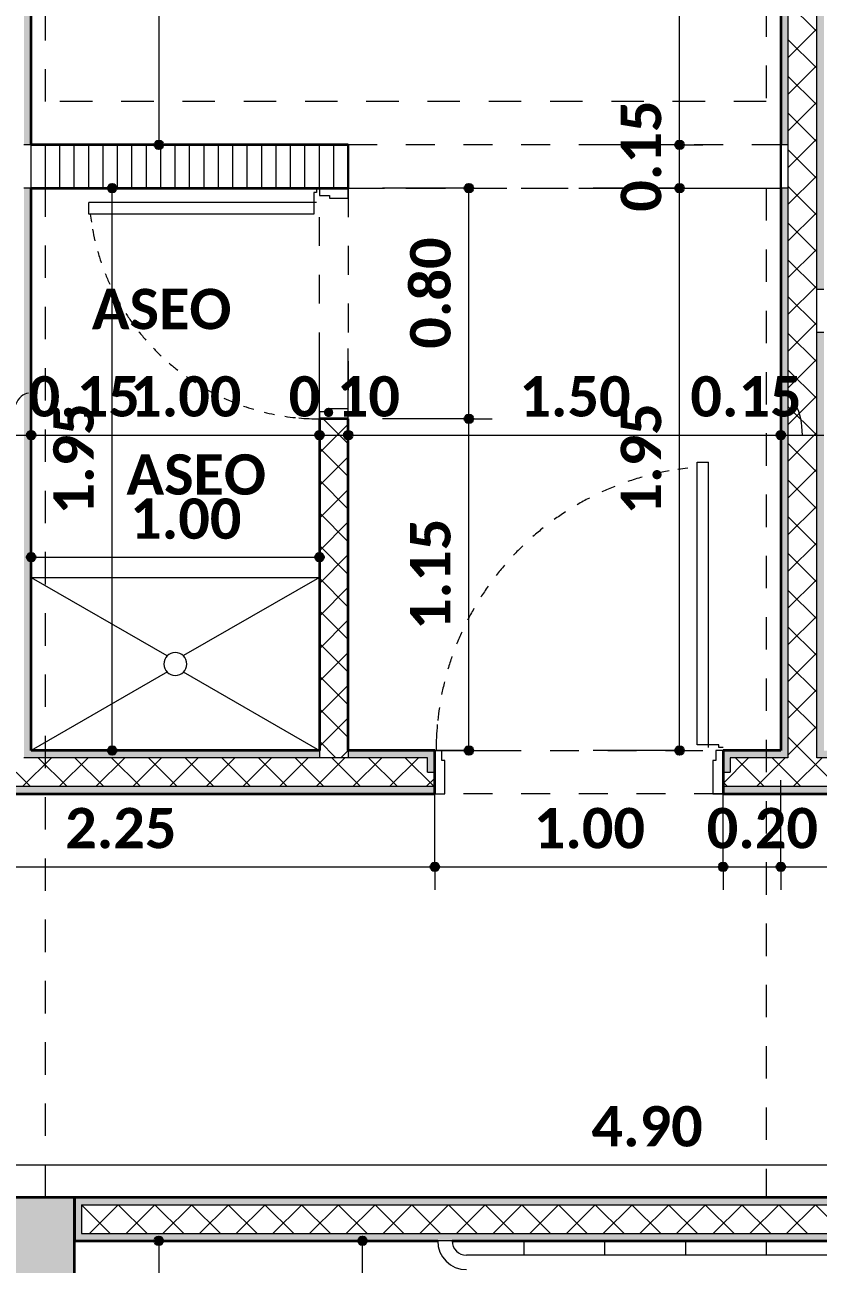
# Model space of a CAD drawing. Header units: metres. Extents: x -144 to 1000, y -717 to 29.
# Drawn here: x 604.314 to 607.066, y -557.507 to -553.209 of the extents above; entities that cross this region are included whole.
import ezdxf

# ---------------------------------------------------------------- set-up
doc = ezdxf.new("R2010")
doc.units = ezdxf.units.M
for name, pattern in [('Basculante', [0.11625, 0.075, -0.04125]), ('basculante modificado', [0.18, 0.1125, -0.0675]), ('Derribado', [0.36, 0.24, -0.12]), ('Trazo', [0.45, 0.225, -0.225])]:
    doc.linetypes.add(name, pattern=pattern)
doc.layers.get('0').update_dxf_attribs({"color": 1})
for name, color, linetype, lineweight in [('A-ANNO-DIMS', 1, 'Continuous', 9), ('A-DETL', 1, 'Continuous', 9), ('A-DETL-GENF', 1, 'Continuous', 9), ('A-DETL-MEDM', 1, 'Continuous', 30), ('A-DETL-THIN', 1, 'Continuous', 9), ('A-DOOR', 1, 'Continuous', 9), ('A-DOOR-FRAM', 1, 'Continuous', 9), ('A-DOOR-HDLN', 1, 'Trazo', 20), ('A-WALL', 4, 'Continuous', 9), ('G-ANNO-TEXT', 2, 'Continuous', 9), ('P-SANR-FIXT', 1, 'Continuous', 9), ('S-COLS', 7, 'Continuous', 9), ('S-STRS', 1, 'Continuous', 9)]:
    doc.layers.add(name, color=color, linetype=linetype, lineweight=lineweight)
doc.layers.add('A-WALL-PATT', color=7, linetype='Continuous', lineweight=35, true_color=0x9c9c9c)
doc.styles.add('Calibri_B', font='calibrib.ttf', dxfattribs={"height": 0.165})
doc.styles.add('Calibri_B_5', font='calibrib.ttf', dxfattribs={"height": 0.66})

# ---------------------------------------------------------------- blocks, each defined once
blk = doc.blocks.new('P')
at = {"layer": 'A-ANNO-DIMS', "lineweight": 25}
h = blk.add_hatch(color=256, dxfattribs=at)
edge = h.paths.add_edge_path()
edge.add_arc((600.3555, -490.6188), 0.015, 0, 360)
h = blk.add_hatch(color=256, dxfattribs=at)
edge = h.paths.add_edge_path()
edge.add_arc((602.1614, -490.6188), 0.015, 0, 360)
h = blk.add_hatch(color=256, dxfattribs=at)
edge = h.paths.add_edge_path()
edge.add_arc((602.1614, -490.6188), 0.015, 0, 360)
h = blk.add_hatch(color=256, dxfattribs=at)
edge = h.paths.add_edge_path()
edge.add_arc((600.1929, -490.7688), 0.015, 0, 360)
h = blk.add_hatch(color=256, dxfattribs=at)
edge = h.paths.add_edge_path()
edge.add_arc((601.4307, -490.7688), 0.015, 0, 360)
h = blk.add_hatch(color=256, dxfattribs=at)
edge = h.paths.add_edge_path()
edge.add_arc((602.1614, -490.7688), 0.015, 0, 360)
h = blk.add_hatch(color=256, dxfattribs=at)
edge = h.paths.add_edge_path()
edge.add_arc((602.1614, -490.7688), 0.015, 0, 360)
h = blk.add_hatch(color=256, dxfattribs=at)
edge = h.paths.add_edge_path()
edge.add_arc((601.4307, -491.5688), 0.015, 0, 360)
h = blk.add_hatch(color=256, dxfattribs=at)
edge = h.paths.add_edge_path()
edge.add_arc((601.4307, -491.5688), 0.015, 0, 360)
h = blk.add_hatch(color=256, dxfattribs=at)
edge = h.paths.add_edge_path()
edge.add_arc((599.9122, -491.6247), 0.015, 0, 360)
h = blk.add_hatch(color=256, dxfattribs=at)
edge = h.paths.add_edge_path()
edge.add_arc((599.9122, -491.6247), 0.015, 0, 360)
h = blk.add_hatch(color=256, dxfattribs=at)
edge = h.paths.add_edge_path()
edge.add_arc((600.9122, -491.6247), 0.015, 0, 360)
h = blk.add_hatch(color=256, dxfattribs=at)
edge = h.paths.add_edge_path()
edge.add_arc((600.9122, -491.6247), 0.015, 0, 360)
h = blk.add_hatch(color=256, dxfattribs=at)
edge = h.paths.add_edge_path()
edge.add_arc((601.0122, -491.6247), 0.015, 0, 360)
h = blk.add_hatch(color=256, dxfattribs=at)
edge = h.paths.add_edge_path()
edge.add_arc((601.0122, -491.6247), 0.015, 0, 360)
h = blk.add_hatch(color=256, dxfattribs=at)
edge = h.paths.add_edge_path()
edge.add_arc((602.5122, -491.6247), 0.015, 0, 360)
h = blk.add_hatch(color=256, dxfattribs=at)
edge = h.paths.add_edge_path()
edge.add_arc((602.5122, -491.6247), 0.015, 0, 360)
h = blk.add_hatch(color=256, dxfattribs=at)
edge = h.paths.add_edge_path()
edge.add_arc((599.9122, -492.0486), 0.015, 0, 360)
h = blk.add_hatch(color=256, dxfattribs=at)
edge = h.paths.add_edge_path()
edge.add_arc((600.9122, -492.0486), 0.015, 0, 360)
h = blk.add_hatch(color=256, dxfattribs=at)
edge = h.paths.add_edge_path()
edge.add_arc((600.1929, -492.7188), 0.015, 0, 360)
h = blk.add_hatch(color=256, dxfattribs=at)
edge = h.paths.add_edge_path()
edge.add_arc((601.4307, -492.7188), 0.015, 0, 360)
h = blk.add_hatch(color=256, dxfattribs=at)
edge = h.paths.add_edge_path()
edge.add_arc((602.1614, -492.7188), 0.015, 0, 360)
h = blk.add_hatch(color=256, dxfattribs=at)
edge = h.paths.add_edge_path()
edge.add_arc((601.3121, -493.1217), 0.015, 0, 360)
h = blk.add_hatch(color=256, dxfattribs=at)
edge = h.paths.add_edge_path()
edge.add_arc((601.3121, -493.1217), 0.015, 0, 360)
h = blk.add_hatch(color=256, dxfattribs=at)
edge = h.paths.add_edge_path()
edge.add_arc((602.3121, -493.1217), 0.015, 0, 360)
h = blk.add_hatch(color=256, dxfattribs=at)
edge = h.paths.add_edge_path()
edge.add_arc((602.3121, -493.1217), 0.015, 0, 360)
h = blk.add_hatch(color=256, dxfattribs=at)
edge = h.paths.add_edge_path()
edge.add_arc((602.5122, -493.1217), 0.015, 0, 360)
h = blk.add_hatch(color=256, dxfattribs=at)
edge = h.paths.add_edge_path()
edge.add_arc((602.5122, -493.1217), 0.015, 0, 360)
h = blk.add_hatch(color=256, dxfattribs=at)
edge = h.paths.add_edge_path()
edge.add_arc((600.3546, -494.4188), 0.015, 0, 360)
h = blk.add_hatch(color=256, dxfattribs=at)
edge = h.paths.add_edge_path()
edge.add_arc((601.0616, -494.4188), 0.015, 0, 360)
at = {"layer": 'A-WALL-PATT', "lineweight": 5, "true_color": 0x747474}
h = blk.add_hatch(color=8, dxfattribs=at)
h.paths.add_polyline_path([(602.5122, -492.7188), (602.5372, -492.7188), (602.5372, -490.7688), (602.5122, -490.7688), (602.5122, -492.6438)])
h.paths.add_polyline_path([(602.5122, -490.6188), (602.5372, -490.6188), (602.5372, -485.6688), (602.5122, -485.6688), (602.5122, -490.4938)])
h.paths.add_polyline_path([(602.5122, -485.5188), (602.5372, -485.5188), (602.5372, -485.119), (602.5122, -485.119), (602.5122, -485.3688)])
at = {"layer": 'A-WALL-PATT', "true_color": 0x747474}
h = blk.add_hatch(color=8, dxfattribs=at)
h.paths.add_polyline_path([(602.6622, -492.7188), (602.6622, -491.2688), (602.6372, -491.2688), (602.6372, -492.7188)])
h.paths.add_polyline_path([(602.6372, -491.1188), (602.6622, -491.1188), (602.6622, -488.8188), (602.6372, -488.8188), (602.6372, -490.9987)])
h.paths.add_polyline_path([(602.6455, -488.6688), (602.6622, -488.6688), (602.6622, -485.269), (602.6372, -485.269), (602.6372, -488.6688)])
h = blk.add_hatch(color=8, dxfattribs=at)
h.paths.add_polyline_path([(599.9122, -492.7188), (599.9122, -490.7688), (599.8872, -490.7688), (599.8872, -492.7188)])
h.paths.add_polyline_path([(599.8872, -490.6188), (599.9122, -490.6188), (599.9122, -486.2688), (599.7872, -486.2688), (599.7872, -486.2938), (599.8872, -486.2938), (599.8872, -489.7489)])
at = {"layer": 'A-WALL-PATT', "lineweight": 5, "true_color": 0x747474}
h = blk.add_hatch(color=8, dxfattribs=at)
h.paths.add_polyline_path([(601.2871, -492.7938), (601.3121, -492.7938), (601.3121, -492.7188), (601.0122, -492.7188), (601.0133, -492.7438), (601.2871, -492.7438), (601.2871, -492.7538)])
h.paths.add_polyline_path([(602.3121, -492.7938), (602.3371, -492.7938), (602.3371, -492.7438), (602.5372, -492.7438), (602.5372, -492.7188), (602.3121, -492.7188), (602.3121, -492.7538)])
h.paths.add_polyline_path([(603.3587, -492.7938), (603.3622, -492.7938), (603.3622, -492.7188), (603.3372, -492.7188), (603.3372, -492.7938)])
h.paths.add_polyline_path([(598.0368, -492.7938), (598.0618, -492.7938), (598.0618, -492.7188), (597.8118, -492.7188), (597.8118, -492.7438), (598.0368, -492.7438), (598.0368, -492.7538)])
h.paths.add_polyline_path([(599.0618, -492.7938), (599.0868, -492.7938), (599.0868, -492.7188), (599.0618, -492.7188), (599.0618, -492.7538)])
h.paths.add_polyline_path([(604.3872, -492.7938), (604.3872, -492.7438), (604.6125, -492.7438), (604.6125, -492.7188), (604.3622, -492.7188), (604.3622, -492.7938)])
h.paths.add_polyline_path([(603.2122, -492.7438), (603.2372, -492.7438), (603.2372, -492.7188), (602.6372, -492.7188), (602.6372, -492.7438), (603.1875, -492.7438)])
h.paths.add_polyline_path([(599.1888, -492.7438), (599.7872, -492.7438), (599.7872, -492.7188), (599.1872, -492.7188), (599.1872, -492.7438)])
h.paths.add_polyline_path([(600.9111, -492.7438), (600.9122, -492.7438), (600.9122, -492.7188), (599.8872, -492.7188), (599.8872, -492.7438), (600.5518, -492.7438)])
at = {"layer": 'A-WALL-PATT', "true_color": 0x747474}
h = blk.add_hatch(color=8, dxfattribs=at)
h.paths.add_polyline_path([(604.4625, -492.8688), (604.4875, -492.8688), (604.4875, -492.8438), (604.3622, -492.8438), (604.3622, -492.8688), (604.3872, -492.8688)])
h.paths.add_polyline_path([(598.0368, -492.8688), (598.0618, -492.8688), (598.0618, -492.8438), (597.9368, -492.8438), (597.9368, -492.8688), (597.9618, -492.8688)])
h.paths.add_polyline_path([(599.2122, -492.8688), (601.3121, -492.8688), (601.3121, -492.8438), (599.0618, -492.8438), (599.0618, -492.8688), (599.0718, -492.8688)])
h.paths.add_polyline_path([(603.3372, -492.8688), (603.3622, -492.8688), (603.3622, -492.8438), (602.3121, -492.8438), (602.3121, -492.8688), (603.2372, -492.8688)])
at = {"layer": 'A-WALL-PATT', "lineweight": 5, "true_color": 0x747474}
h = blk.add_hatch(color=8, dxfattribs=at)
h.paths.add_polyline_path([(605.0871, -494.2938), (605.8621, -494.2938), (605.8621, -494.2688), (604.5875, -494.2688), (604.5875, -494.2938), (604.8871, -494.2938)])
h.paths.add_polyline_path([(600.087, -494.2938), (604.4875, -494.2938), (604.4875, -494.2688), (600.0623, -494.2691), (600.0623, -494.2938)])
at = {"layer": 'A-WALL-PATT', "true_color": 0x747474}
h = blk.add_hatch(color=8, dxfattribs=at)
h.paths.add_polyline_path([(603.0225, -494.4188), (605.0871, -494.4184), (605.0871, -494.3938), (600.087, -494.3938), (600.087, -494.2938), (600.0623, -494.2939), (600.0623, -494.4188), (602.7425, -494.4188)])
h.paths.add_polyline_path([(605.2121, -494.4188), (605.8621, -494.4184), (605.8621, -494.2938), (605.8371, -494.2938), (605.8371, -494.3938), (605.1871, -494.3938), (605.1871, -494.4188)])
at = {"layer": 'S-COLS', "true_color": 0x5b5b5b}
h = blk.add_hatch(color=251, dxfattribs=at)
h.paths.add_polyline_path([(591.8622, -505.1188), (592.3622, -505.1188), (592.3622, -504.2188), (591.8622, -504.2188), (591.8622, -504.9427)])
h.paths.add_polyline_path([(610.1601, -505.1188), (610.162, -505.1188), (610.162, -504.2188), (609.662, -504.2188), (609.662, -505.1188), (610.0712, -505.1188)])
h.paths.add_polyline_path([(600.0622, -505.1187), (600.0622, -504.2187), (599.5622, -504.2187), (599.5622, -505.1187)])
h.paths.add_polyline_path([(595.762, -497.4187), (597.7621, -497.4187), (597.7618, -496.9188), (596.062, -496.9188), (596.062, -494.7688), (597.7623, -494.7688), (597.7618, -494.2688), (595.762, -494.2688), (595.762, -497.3959)])
h.paths.add_polyline_path([(592.1348, -497.4187), (592.3621, -497.4187), (592.3621, -496.7188), (591.8621, -496.7188), (591.8621, -497.4187), (591.9232, -497.4187)])
h.paths.add_polyline_path([(600.0621, -497.4187), (600.0621, -496.5187), (599.5621, -496.5187), (599.5621, -497.4187)])
h.paths.add_polyline_path([(605.9709, -497.4187), (606.3623, -497.4187), (606.3623, -494.2687), (605.8623, -494.2687), (605.8623, -497.4187)])
h.paths.add_polyline_path([(609.7623, -497.4187), (610.1623, -497.4187), (610.1623, -496.7188), (609.7623, -496.7188), (609.7623, -496.9461)])
h.paths.add_polyline_path([(599.5623, -495.1688), (600.0623, -495.1688), (600.0623, -494.2688), (599.5623, -494.2688), (599.5623, -495.1468)])
h.paths.add_polyline_path([(592.137, -494.9688), (592.362, -494.9688), (592.362, -494.2677), (591.862, -494.2688), (591.862, -494.9688), (591.8813, -494.9688)])
h.paths.add_polyline_path([(609.8433, -494.9688), (610.1623, -494.9688), (610.1623, -494.2677), (609.7623, -494.2677), (609.7623, -494.9688)])
h.paths.add_polyline_path([(599.6372, -486.2688), (600.0622, -486.2688), (600.0622, -485.3688), (599.5622, -485.3688), (599.5622, -486.2688)])
h.paths.add_polyline_path([(609.9851, -486.2688), (610.1622, -486.2688), (610.1622, -485.3688), (609.6622, -485.3688), (609.6622, -486.2688), (609.9268, -486.2688)])
h.paths.add_polyline_path([(592.4922, -485.6688), (592.9622, -485.6688), (592.9622, -485.1688), (592.0622, -485.1688), (592.0622, -485.6688), (592.4872, -485.6688)])
at = {"layer": 'A-ANNO-DIMS'}
for p, q in [((602.1614, -490.6188), (602.1614, -485.6684)), ((600.3555, -489.1084), (600.3555, -490.6188)), ((600.3555, -490.6188), (600.2755, -490.6188)), ((600.3555, -490.6188), (600.6555, -490.6188)), ((602.1614, -490.6188), (601.8614, -490.6188)), ((602.1614, -490.6188), (601.8614, -490.6188)), ((602.1614, -490.7688), (602.1614, -490.6188)), ((602.1614, -490.6188), (602.2414, -490.6188)), ((602.1614, -490.6188), (602.2414, -490.6188)), ((600.1929, -490.7688), (599.8929, -490.7688)), ((600.1929, -492.7188), (600.1929, -490.7688)), ((600.1929, -490.7688), (600.2729, -490.7688)), ((601.4307, -490.7688), (601.1307, -490.7688)), ((601.4307, -491.5688), (601.4307, -490.7688)), ((601.4307, -490.7688), (601.5107, -490.7688)), ((602.1614, -490.7688), (601.8614, -490.7688)), ((602.1614, -490.7688), (601.8614, -490.7688)), ((602.1614, -492.7188), (602.1614, -490.7688)), ((602.1614, -490.7688), (602.2414, -490.7688)), ((602.1614, -490.7688), (602.2414, -490.7688)), ((599.9122, -491.6247), (599.9122, -491.3247)), ((599.9122, -491.6247), (599.9122, -491.3247)), ((600.9122, -491.6247), (600.9122, -491.3247)), ((600.9122, -491.6247), (600.9122, -491.3247)), ((601.0122, -491.6247), (601.0122, -491.3247)), ((601.0122, -491.6247), (601.0122, -491.3247)), ((602.5122, -491.6247), (602.5122, -491.3247)), ((602.5122, -491.6247), (602.5122, -491.3247)), ((601.4307, -491.5688), (601.1307, -491.5688)), ((601.4307, -491.5688), (601.1307, -491.5688)), ((601.4307, -492.7188), (601.4307, -491.5688)), ((601.4307, -491.5688), (601.5107, -491.5688)), ((601.4307, -491.5688), (601.5107, -491.5688)), ((599.7622, -491.6247), (599.9122, -491.6247)), ((599.9122, -491.6247), (599.9122, -491.7047)), ((599.9122, -491.6247), (600.9122, -491.6247)), ((599.9122, -491.6247), (599.9122, -491.7047)), ((600.9122, -491.6247), (600.9122, -491.7047)), ((600.9122, -491.6247), (601.0122, -491.6247)), ((600.9122, -491.6247), (600.9122, -491.7047)), ((601.0122, -491.6247), (601.0122, -491.7047)), ((601.0122, -491.6247), (602.5122, -491.6247)), ((601.0122, -491.6247), (601.0122, -491.7047)), ((602.5122, -491.6247), (602.5122, -491.7047)), ((602.5122, -491.6247), (602.6622, -491.6247)), ((602.5122, -491.6247), (602.5122, -491.7047)), ((599.9122, -492.0486), (599.9122, -491.7486)), ((600.9122, -492.0486), (600.9122, -491.7486)), ((599.9122, -492.0486), (600.9122, -492.0486)), ((599.9122, -492.0486), (599.9122, -492.1286)), ((600.9122, -492.0486), (600.9122, -492.1286)), ((600.1929, -492.7188), (600.2729, -492.7188)), ((601.4307, -492.7188), (601.1307, -492.7188)), ((601.4307, -492.7188), (601.5107, -492.7188)), ((602.1614, -492.7188), (601.8614, -492.7188)), ((602.1614, -492.7188), (602.2414, -492.7188)), ((601.3121, -493.1217), (601.3121, -492.8217)), ((601.3121, -493.1217), (601.3121, -492.8217)), ((602.3121, -493.1217), (602.3121, -492.8217)), ((602.3121, -493.1217), (602.3121, -492.8217)), ((602.5122, -493.1217), (602.5122, -492.8217)), ((602.5122, -493.1217), (602.5122, -492.8217)), ((599.0618, -493.1217), (601.3121, -493.1217)), ((601.3121, -493.1217), (601.3121, -493.2017)), ((601.3121, -493.1217), (602.3121, -493.1217)), ((601.3121, -493.1217), (601.3121, -493.2017)), ((602.3121, -493.1217), (602.3121, -493.2017)), ((602.3121, -493.1217), (602.5122, -493.1217)), ((602.3121, -493.1217), (602.3121, -493.2017)), ((602.5122, -493.1217), (602.5122, -493.2017)), ((602.5122, -493.1217), (603.3622, -493.1217)), ((602.5122, -493.1217), (602.5122, -493.2017)), ((599.5622, -494.1556), (604.4625, -494.1556)), ((600.3546, -494.4188), (600.2746, -494.4188)), ((600.3546, -494.4188), (600.3546, -495.1688)), ((600.3546, -494.4188), (600.6546, -494.4188)), ((601.0616, -494.4188), (600.7616, -494.4188)), ((601.0616, -497.2687), (601.0616, -494.4188)), ((601.0616, -494.4188), (601.1416, -494.4188))]:
    blk.add_line(p, q, dxfattribs=at)
at = {"layer": 'A-ANNO-DIMS', "linetype": 'Derribado'}
blk.add_line((600.1929, -492.7188), (599.8929, -492.7188), dxfattribs=at)
at = {"layer": 'A-ANNO-DIMS', "lineweight": 25}
for centre in [(600.3555, -490.6188), (602.1614, -490.6188), (602.1614, -490.6188), (600.1929, -490.7688), (601.4307, -490.7688), (602.1614, -490.7688), (602.1614, -490.7688), (601.4307, -491.5688), (601.4307, -491.5688), (599.9122, -491.6247), (599.9122, -491.6247), (600.9122, -491.6247), (600.9122, -491.6247), (601.0122, -491.6247), (601.0122, -491.6247), (602.5122, -491.6247), (602.5122, -491.6247), (599.9122, -492.0486), (600.9122, -492.0486), (600.1929, -492.7188), (601.4307, -492.7188), (602.1614, -492.7188), (601.3121, -493.1217), (601.3121, -493.1217), (602.3121, -493.1217), (602.3121, -493.1217), (602.5122, -493.1217), (602.5122, -493.1217), (600.3546, -494.4188), (601.0616, -494.4188)]:
    blk.add_circle(centre, 0.015, dxfattribs=at)
at = {"layer": 'A-ANNO-DIMS'}
for centre, ratio, start_param, end_param in [((599.9033, -491.6247), 0.45561, 0, 1.570796), ((602.5122, -491.6247), 0.516834, 4.712389, 6.283185)]:
    blk.add_ellipse(centre, major_axis=(0, 0.1451), ratio=ratio, start_param=start_param, end_param=end_param, dxfattribs=at)
at = {"layer": 'A-DETL', "color": 7, "linetype": 'basculante modificado'}
for p, q in [((602.4621, -485.6688), (602.4621, -490.4688)), ((599.9622, -490.4688), (599.9622, -486.2688)), ((602.4621, -490.4688), (599.9622, -490.4688)), ((599.9622, -494.2677), (599.9622, -490.7688)), ((599.9622, -490.7688), (602.4621, -490.7688)), ((602.4621, -490.7688), (602.4621, -494.2677)), ((605.862, -494.2677), (600.062, -494.2677))]:
    blk.add_line(p, q, dxfattribs=at)
at = {"layer": 'A-DETL-GENF', "linetype": 'Basculante'}
for p, q in [((602.5122, -490.6188), (601.0122, -490.6188)), ((600.9122, -490.7688), (601.0122, -490.7688)), ((600.9122, -491.5688), (600.9122, -490.7688)), ((601.0122, -490.7688), (601.0122, -491.5688)), ((601.0122, -490.7688), (602.5122, -490.7688)), ((601.0122, -491.5688), (600.9122, -491.5688)), ((601.3121, -492.8688), (601.3121, -492.7188)), ((601.3121, -492.7188), (602.3121, -492.7188)), ((602.3121, -492.7188), (602.3121, -492.8688)), ((602.3121, -492.8688), (601.3121, -492.8688))]:
    blk.add_line(p, q, dxfattribs=at)
at = {"layer": 'A-DETL-MEDM'}
for p, q in [((601.0122, -490.6188), (601.0122, -490.7688)), ((602.5122, -490.7688), (602.5122, -490.6188))]:
    blk.add_line(p, q, dxfattribs=at)
at = {"layer": 'A-DETL-THIN'}
for p, q in [((601.3723, -494.4188), (601.3223, -494.4188)), ((604.0627, -494.4688), (601.4223, -494.4688))]:
    blk.add_line(p, q, dxfattribs=at)
for radius in [0.1, 0.05]:
    blk.add_arc((601.4223, -494.4188), radius, 180, 270, dxfattribs=at)
at = {"layer": 'A-DOOR', "lineweight": 15}
for p, q in [((600.8922, -490.7838), (600.8922, -490.8588)), ((600.9022, -490.7838), (600.8922, -490.7838)), ((600.9022, -490.7688), (600.9022, -490.7838)), ((600.1122, -490.8588), (600.1122, -490.8188)), ((600.9022, -490.8188), (600.1122, -490.8188)), ((600.8922, -490.8588), (600.1122, -490.8588)), ((602.2221, -491.7188), (602.2621, -491.7188)), ((602.2221, -492.6988), (602.2221, -491.7188)), ((602.2621, -492.7088), (602.2621, -491.7188)), ((602.2971, -492.6988), (602.2221, -492.6988)), ((602.2971, -492.7088), (602.2971, -492.6988)), ((602.3121, -492.7088), (602.2971, -492.7088))]:
    blk.add_line(p, q, dxfattribs=at)
at = {"layer": 'A-DOOR'}
for p, q in [((600.9122, -490.7688), (601.0122, -490.7688)), ((602.3121, -492.7188), (602.3121, -492.8688))]:
    blk.add_line(p, q, dxfattribs=at)
for centre, radius, start, end in [((600.9122, -490.7688), 0.8, 186.4594, 188.45), ((600.9122, -490.7688), 0.8, 190.2582, 193.1511), ((600.9122, -490.7688), 0.8, 190.2582, 193.1511), ((600.9122, -490.7688), 0.8, 195.8316, 198.8857), ((600.9122, -490.7688), 0.8, 201.7283, 204.5549), ((600.9122, -490.7688), 0.8, 207.366, 210.1622), ((600.9122, -490.7688), 0.8, 212.9441, 215.7122), ((600.9122, -490.7688), 0.8, 218.4672, 221.2097), ((600.9122, -490.7688), 0.8, 223.9406, 226.6605), ((600.9122, -490.7688), 0.8, 229.3702, 232.0705), ((600.9122, -490.7688), 0.8, 234.7622, 237.4462), ((600.9122, -490.7688), 0.8, 240.1233, 242.7944), ((600.9122, -490.7688), 0.8, 245.4605, 248.1223), ((600.9122, -490.7688), 0.8, 250.7809, 253.4371), ((600.9122, -490.7688), 0.8, 256.0919, 258.7462), ((600.9122, -490.7688), 0.8, 261.4009, 264.0571), ((600.9122, -490.7688), 0.8, 264.8602, 270), ((602.3003, -492.7165), 0.9833, 96.4594, 98.45), ((602.3003, -492.7165), 0.9833, 105.8316, 108.8857), ((602.3003, -492.7165), 0.9833, 100.2582, 103.1511), ((602.3003, -492.7165), 0.9833, 100.2582, 103.1511), ((602.3003, -492.7165), 0.9833, 111.7283, 114.5549), ((602.3003, -492.7165), 0.9833, 117.366, 120.1622), ((602.3003, -492.7165), 0.9833, 122.9441, 125.7122), ((602.3003, -492.7165), 0.9833, 128.4672, 131.2097), ((602.3003, -492.7165), 0.9833, 133.9406, 136.6605), ((602.3003, -492.7165), 0.9833, 139.3702, 142.0705), ((602.3003, -492.7165), 0.9833, 144.7622, 147.4462), ((602.3003, -492.7165), 0.9833, 150.1233, 152.7944), ((602.3003, -492.7165), 0.9833, 155.4605, 158.1223), ((602.3003, -492.7165), 0.9833, 160.7809, 163.4371), ((602.3003, -492.7165), 0.9833, 166.0919, 168.7462), ((602.3003, -492.7165), 0.9833, 171.4009, 174.0571), ((602.3003, -492.7165), 0.9833, 174.8602, 180)]:
    blk.add_arc(centre, radius, start, end, dxfattribs=at)
at = {"layer": 'A-DOOR-FRAM', "lineweight": 15}
for p, q in [((600.9122, -490.7688), (600.9122, -490.7938)), ((600.9122, -490.7938), (600.9472, -490.7938)), ((600.9472, -490.7938), (600.9472, -490.8038)), ((601.0122, -490.8038), (601.0122, -490.7688)), ((600.9472, -490.8038), (601.0122, -490.8038)), ((600.9472, -491.5438), (600.9122, -491.5438)), ((600.9122, -491.5438), (600.9122, -491.5688)), ((601.0122, -491.5338), (600.9472, -491.5338)), ((600.9472, -491.5338), (600.9472, -491.5438)), ((601.0122, -491.5688), (601.0122, -491.5338)), ((601.3371, -492.7188), (601.3121, -492.7188)), ((601.3371, -492.7538), (601.3371, -492.7188)), ((602.3121, -492.7188), (602.2871, -492.7188)), ((602.2871, -492.7188), (602.2871, -492.7538)), ((601.3471, -492.7538), (601.3371, -492.7538)), ((601.3471, -492.8688), (601.3471, -492.7538)), ((602.2871, -492.7538), (602.2771, -492.7538)), ((602.2771, -492.7538), (602.2771, -492.8688)), ((601.3121, -492.8688), (601.3471, -492.8688)), ((602.2771, -492.8688), (602.3121, -492.8688))]:
    blk.add_line(p, q, dxfattribs=at)
at = {"layer": 'A-DOOR-HDLN'}
for p, q in [((601.0122, -491.5688), (600.9122, -491.5688)), ((601.3121, -492.8688), (601.3121, -492.7188))]:
    blk.add_line(p, q, dxfattribs=at)
at = {"layer": 'A-WALL'}
for p, q in [((602.5372, -485.119), (602.5372, -492.7438)), ((602.6372, -492.7438), (602.6372, -485.119)), ((599.9122, -490.6188), (599.8872, -490.6188)), ((602.5372, -490.6188), (602.5122, -490.6188)), ((599.9122, -490.7688), (599.8872, -490.7688)), ((602.5372, -490.7688), (602.5122, -490.7688)), ((602.6372, -491.1188), (602.6622, -491.1188)), ((602.6622, -491.2688), (602.6372, -491.2688)), ((600.9122, -492.7188), (600.9122, -492.7438)), ((601.0122, -492.7188), (601.0122, -492.7438)), ((601.2871, -492.7438), (599.8872, -492.7438)), ((601.2871, -492.7938), (601.2871, -492.7438)), ((602.3371, -492.7438), (602.3371, -492.7938)), ((602.5372, -492.7438), (602.3371, -492.7438)), ((603.2372, -492.7438), (602.6372, -492.7438)), ((601.2871, -492.7938), (601.3121, -492.7938)), ((602.3121, -492.7938), (602.3371, -492.7938)), ((601.3121, -492.8438), (599.0618, -492.8438)), ((603.3622, -492.8438), (602.3121, -492.8438)), ((600.087, -494.2938), (604.4875, -494.2938)), ((600.087, -494.2938), (600.087, -494.3938)), ((600.087, -494.3938), (605.0871, -494.3938))]:
    blk.add_line(p, q, dxfattribs=at)
at = {"layer": 'A-WALL', "lineweight": 35}
for p, q in [((599.9122, -490.6188), (599.9122, -489.4085)), ((602.5122, -489.4085), (602.5122, -490.6188)), ((601.0122, -490.6188), (599.9122, -490.6188)), ((599.9122, -492.7188), (599.9122, -490.7688)), ((599.9122, -490.7688), (601.0122, -490.7688)), ((602.5122, -490.7688), (602.5122, -492.7188)), ((600.9122, -491.5688), (600.9122, -492.7188)), ((601.0122, -491.5688), (600.9122, -491.5688)), ((601.0122, -492.7188), (601.0122, -491.5688)), ((600.9122, -492.7188), (599.9122, -492.7188)), ((601.3121, -492.7188), (601.0122, -492.7188)), ((601.3121, -492.8688), (601.3121, -492.7188)), ((602.5122, -492.7188), (602.3121, -492.7188)), ((602.3121, -492.7188), (602.3121, -492.8688)), ((599.0618, -492.8688), (601.3121, -492.8688)), ((602.3121, -492.8688), (603.3622, -492.8688)), ((604.4625, -494.2688), (600.062, -494.2688)), ((600.062, -494.2688), (600.062, -494.4188)), ((600.062, -494.4188), (601.3223, -494.4188)), ((601.3723, -494.4188), (604.1127, -494.4188))]:
    blk.add_line(p, q, dxfattribs=at)
at = {"layer": 'A-WALL-PATT', "color": 1, "lineweight": 5, "true_color": 0xff0000}
for p, q in [((602.6372, -490.2257), (602.5372, -490.1257)), ((602.5372, -490.3163), (602.6372, -490.2163)), ((602.6372, -490.353), (602.5372, -490.253)), ((602.5372, -490.4436), (602.6372, -490.3436)), ((602.6372, -490.4803), (602.5372, -490.3803)), ((602.5372, -490.5709), (602.6372, -490.4709)), ((602.6372, -490.6076), (602.5372, -490.5076)), ((602.5372, -490.6982), (602.6372, -490.5982)), ((602.6372, -490.7349), (602.5372, -490.6349)), ((602.5372, -490.8255), (602.6372, -490.7255)), ((602.6372, -490.8621), (602.5372, -490.7621)), ((602.5372, -490.9527), (602.6372, -490.8527)), ((602.6372, -490.9894), (602.5372, -490.8894)), ((602.5372, -491.08), (602.6372, -490.98)), ((602.6372, -491.1167), (602.5372, -491.0167)), ((602.5372, -491.2073), (602.6372, -491.1073)), ((602.6372, -491.244), (602.5372, -491.144)), ((602.5372, -491.3346), (602.6372, -491.2346)), ((602.6372, -491.3713), (602.5372, -491.2713)), ((602.5372, -491.4618), (602.6372, -491.3618)), ((602.6372, -491.4985), (602.5372, -491.3985)), ((602.5372, -491.5891), (602.6372, -491.4891)), ((602.6372, -491.6258), (602.5372, -491.5258)), ((602.5372, -491.7164), (602.6372, -491.6164)), ((602.6372, -491.7531), (602.5372, -491.6531)), ((602.5372, -491.8437), (602.6372, -491.7437)), ((602.6372, -491.8804), (602.5372, -491.7804)), ((602.5372, -491.971), (602.6372, -491.871)), ((602.6372, -492.0076), (602.5372, -491.9076)), ((602.5372, -492.0982), (602.6372, -491.9982)), ((602.6372, -492.1349), (602.5372, -492.0349)), ((602.5372, -492.2255), (602.6372, -492.1255)), ((602.6372, -492.2622), (602.5372, -492.1622)), ((602.5372, -492.3528), (602.6372, -492.2528)), ((602.6372, -492.3895), (602.5372, -492.2895)), ((602.5372, -492.4801), (602.6372, -492.3801)), ((602.6372, -492.5168), (602.5372, -492.4168)), ((602.5372, -492.6074), (602.6372, -492.5074)), ((602.6372, -492.644), (602.5372, -492.544)), ((602.5372, -492.7346), (602.6372, -492.6346)), ((602.6096, -492.7438), (602.5372, -492.6713)), ((599.9095, -492.8438), (599.8095, -492.7438)), ((599.8825, -492.8438), (599.9824, -492.7438)), ((600.0368, -492.8438), (599.9368, -492.7438)), ((600.0098, -492.8438), (600.1097, -492.7438)), ((600.164, -492.8438), (600.0641, -492.7438)), ((600.137, -492.8438), (600.237, -492.7438)), ((600.2913, -492.8438), (600.1914, -492.7438)), ((600.2643, -492.8438), (600.3643, -492.7438)), ((600.4186, -492.8438), (600.3186, -492.7438)), ((600.3916, -492.8438), (600.4916, -492.7438)), ((600.5459, -492.8438), (600.4459, -492.7438)), ((600.5189, -492.8438), (600.6189, -492.7438)), ((600.6731, -492.8438), (600.5732, -492.7438)), ((600.6462, -492.8438), (600.7461, -492.7438)), ((600.8004, -492.8438), (600.7005, -492.7438)), ((600.7734, -492.8438), (600.8734, -492.7438)), ((600.9277, -492.8438), (600.8277, -492.7438)), ((600.9007, -492.8438), (601.0007, -492.7438)), ((601.055, -492.8438), (600.955, -492.7438)), ((601.028, -492.8438), (601.128, -492.7438)), ((601.1823, -492.8438), (601.0823, -492.7438)), ((601.1553, -492.8438), (601.2553, -492.7438)), ((601.3095, -492.8438), (601.2095, -492.7438)), ((602.3121, -492.8325), (602.4008, -492.7438)), ((602.4551, -492.8438), (602.3551, -492.7438)), ((602.4281, -492.8438), (602.5281, -492.7438)), ((602.5823, -492.8438), (602.4823, -492.7438)), ((602.5553, -492.8438), (602.6553, -492.7438)), ((602.7096, -492.8438), (602.6096, -492.7438)), ((601.2826, -492.8438), (601.3121, -492.8142)), ((602.3278, -492.8438), (602.3121, -492.828)), ((600.087, -494.2939), (600.0871, -494.2938)), ((600.1867, -494.3938), (600.087, -494.294)), ((600.1144, -494.3938), (600.2144, -494.2938)), ((600.314, -494.3938), (600.214, -494.2938)), ((600.2417, -494.3938), (600.3417, -494.2938)), ((600.4412, -494.3938), (600.3412, -494.2938)), ((600.369, -494.3938), (600.469, -494.2938)), ((600.5685, -494.3938), (600.4685, -494.2938)), ((600.4962, -494.3938), (600.5962, -494.2938)), ((600.6958, -494.3938), (600.5958, -494.2938)), ((600.6235, -494.3938), (600.7235, -494.2938)), ((600.8231, -494.3938), (600.7231, -494.2938)), ((600.7508, -494.3938), (600.8508, -494.2938)), ((600.9504, -494.3938), (600.8504, -494.2938)), ((600.8781, -494.3938), (600.9781, -494.2938)), ((601.0776, -494.3938), (600.9776, -494.2938)), ((601.0053, -494.3938), (601.1053, -494.2938)), ((601.2049, -494.3938), (601.1049, -494.2938)), ((601.1326, -494.3938), (601.2326, -494.2938)), ((601.3322, -494.3938), (601.2322, -494.2938)), ((601.2599, -494.3938), (601.3599, -494.2938)), ((601.4595, -494.3938), (601.3595, -494.2938)), ((601.3872, -494.3938), (601.4872, -494.2938)), ((601.5868, -494.3938), (601.4868, -494.2938)), ((601.5145, -494.3938), (601.6145, -494.2938)), ((601.714, -494.3938), (601.614, -494.2938)), ((601.6417, -494.3938), (601.7417, -494.2938)), ((601.8413, -494.3938), (601.7413, -494.2938)), ((601.769, -494.3938), (601.869, -494.2938)), ((601.9686, -494.3938), (601.8686, -494.2938)), ((601.8963, -494.3938), (601.9963, -494.2938)), ((602.0959, -494.3938), (601.9959, -494.2938)), ((602.0236, -494.3938), (602.1236, -494.2938)), ((602.2231, -494.3938), (602.1231, -494.2938)), ((602.1509, -494.3938), (602.2509, -494.2938)), ((602.3504, -494.3938), (602.2504, -494.2938)), ((602.2781, -494.3938), (602.3781, -494.2938)), ((602.4777, -494.3938), (602.3777, -494.2938)), ((602.4054, -494.3938), (602.5054, -494.2938)), ((602.605, -494.3938), (602.505, -494.2938)), ((602.5327, -494.3938), (602.6327, -494.2938)), ((602.7323, -494.3938), (602.6323, -494.2938))]:
    blk.add_line(p, q, dxfattribs=at)
at = {"layer": 'A-WALL-PATT', "color": 8, "lineweight": 5, "true_color": 0x727272}
for p, q in [((599.9118, -490.7688), (599.9118, -490.6188)), ((599.9618, -490.7688), (599.9618, -490.6188)), ((600.0118, -490.7688), (600.0118, -490.6188)), ((600.0618, -490.7688), (600.0618, -490.6188)), ((600.1118, -490.7688), (600.1118, -490.6188)), ((600.1618, -490.7688), (600.1618, -490.6188)), ((600.2118, -490.7688), (600.2118, -490.6188)), ((600.2618, -490.7688), (600.2618, -490.6188)), ((600.3118, -490.7688), (600.3118, -490.6188)), ((600.3618, -490.7688), (600.3618, -490.6188)), ((600.4118, -490.7688), (600.4118, -490.6188)), ((600.4618, -490.7688), (600.4618, -490.6188)), ((600.5118, -490.7688), (600.5118, -490.6188)), ((600.5618, -490.7688), (600.5618, -490.6188)), ((600.6118, -490.7688), (600.6118, -490.6188)), ((600.6618, -490.7688), (600.6618, -490.6188)), ((600.7118, -490.7688), (600.7118, -490.6188)), ((600.7618, -490.7688), (600.7618, -490.6188)), ((600.8118, -490.7688), (600.8118, -490.6188)), ((600.8618, -490.7688), (600.8618, -490.6188)), ((600.9118, -490.7688), (600.9118, -490.6188)), ((600.9618, -490.7688), (600.9618, -490.6188)), ((601.0118, -490.7688), (601.0118, -490.6188))]:
    blk.add_line(p, q, dxfattribs=at)
at = {"layer": 'A-WALL-PATT', "color": 8, "lineweight": 5, "true_color": 0x747474}
for p, q in [((600.9122, -491.5736), (600.9171, -491.5688)), ((601.0122, -491.6554), (600.9255, -491.5688)), ((600.9122, -491.6868), (601.0122, -491.5868)), ((601.0122, -491.7686), (600.9122, -491.6686)), ((600.9122, -491.7999), (601.0122, -491.6999)), ((601.0122, -491.8817), (600.9122, -491.7817)), ((600.9122, -491.9131), (601.0122, -491.8131)), ((601.0122, -491.9949), (600.9122, -491.8949)), ((600.9122, -492.0262), (601.0122, -491.9262)), ((601.0122, -492.108), (600.9122, -492.008)), ((600.9122, -492.1393), (601.0122, -492.0393)), ((601.0122, -492.2211), (600.9122, -492.1211)), ((600.9122, -492.2525), (601.0122, -492.1525)), ((601.0122, -492.3343), (600.9122, -492.2343)), ((600.9122, -492.3656), (601.0122, -492.2656)), ((601.0122, -492.4474), (600.9122, -492.3474)), ((600.9122, -492.4787), (601.0122, -492.3787)), ((601.0122, -492.5605), (600.9122, -492.4605)), ((600.9122, -492.5919), (601.0122, -492.4919)), ((601.0122, -492.6737), (600.9122, -492.5737)), ((600.9122, -492.705), (601.0122, -492.605)), ((600.9691, -492.7438), (600.9122, -492.6868)), ((600.9866, -492.7438), (601.0122, -492.7181))]:
    blk.add_line(p, q, dxfattribs=at)
at = {"layer": 'P-SANR-FIXT'}
for p, q in [((599.9122, -492.1188), (600.3832, -492.3898)), ((599.9122, -492.1188), (600.9122, -492.1188)), ((600.9122, -492.1188), (600.4411, -492.3898)), ((600.3846, -492.4464), (599.9122, -492.7186)), ((600.4398, -492.4464), (600.9124, -492.7188))]:
    blk.add_line(p, q, dxfattribs=at)
for start, end in [(0, 180), (180, 0)]:
    blk.add_arc((600.4122, -492.4188), 0.04, start, end, dxfattribs=at)
at = {"layer": 'S-COLS', "lineweight": 35}
for p, q in [((600.0623, -494.2688), (599.5623, -494.2688)), ((600.0623, -495.1688), (600.0623, -494.2688))]:
    blk.add_line(p, q, dxfattribs=at)
at = {"layer": 'S-STRS'}
for p, q in [((601.6225, -494.4688), (601.6225, -494.4188)), ((601.9025, -494.4688), (601.9025, -494.4188)), ((602.1825, -494.4688), (602.1825, -494.4188)), ((602.4625, -494.4688), (602.4625, -494.4188))]:
    blk.add_line(p, q, dxfattribs=at)
at = {"layer": 'A-ANNO-DIMS', "char_height": 0.14, "width": 0.376134, "attachment_point": 1, "rotation": 90, "line_spacing_factor": 1.158048, "style": 'Calibri_B_5'}
for s, insert in [('0.15', (601.9574, -490.8505)), ('0.80', (601.2266, -491.3255)), ('1.95', (599.9888, -491.9005)), ('1.95', (601.9574, -491.9005)), ('1.15', (601.2266, -492.3005))]:
    blk.add_mtext(s, dxfattribs=dict(at, insert=insert))
at = {"layer": 'A-ANNO-DIMS', "char_height": 0.14, "width": 0.376134, "attachment_point": 1, "line_spacing_factor": 1.158048, "style": 'Calibri_B_5'}
for s, insert in [('0.15', (599.9033, -491.4206)), ('1.00', (600.2555, -491.4206)), ('0.10', (600.8055, -491.4206)), ('1.50', (601.6055, -491.4206)), ('0.15', (602.1987, -491.4206)), ('1.00', (600.2555, -491.8446)), ('2.25', (600.0302, -492.9177)), ('1.00', (601.6554, -492.9177)), ('0.20', (602.2554, -492.9177)), ('4.90', (601.8556, -493.9516))]:
    blk.add_mtext(s, dxfattribs=dict(at, insert=insert))
at = {"layer": 'G-ANNO-TEXT', "style": 'Calibri_B'}
for p in [(600.1226, -491.2577), (600.2426, -491.8315)]:
    blk.add_text('ASEO', height=0.14, dxfattribs=at).set_placement(p)

msp = doc.modelspace()

# ---------------------------------------------------------------- block references
at = {"color": 3}
msp.add_blockref('P', (4.4238, -63.007), dxfattribs=at)

doc.saveas('drawing.dxf')
